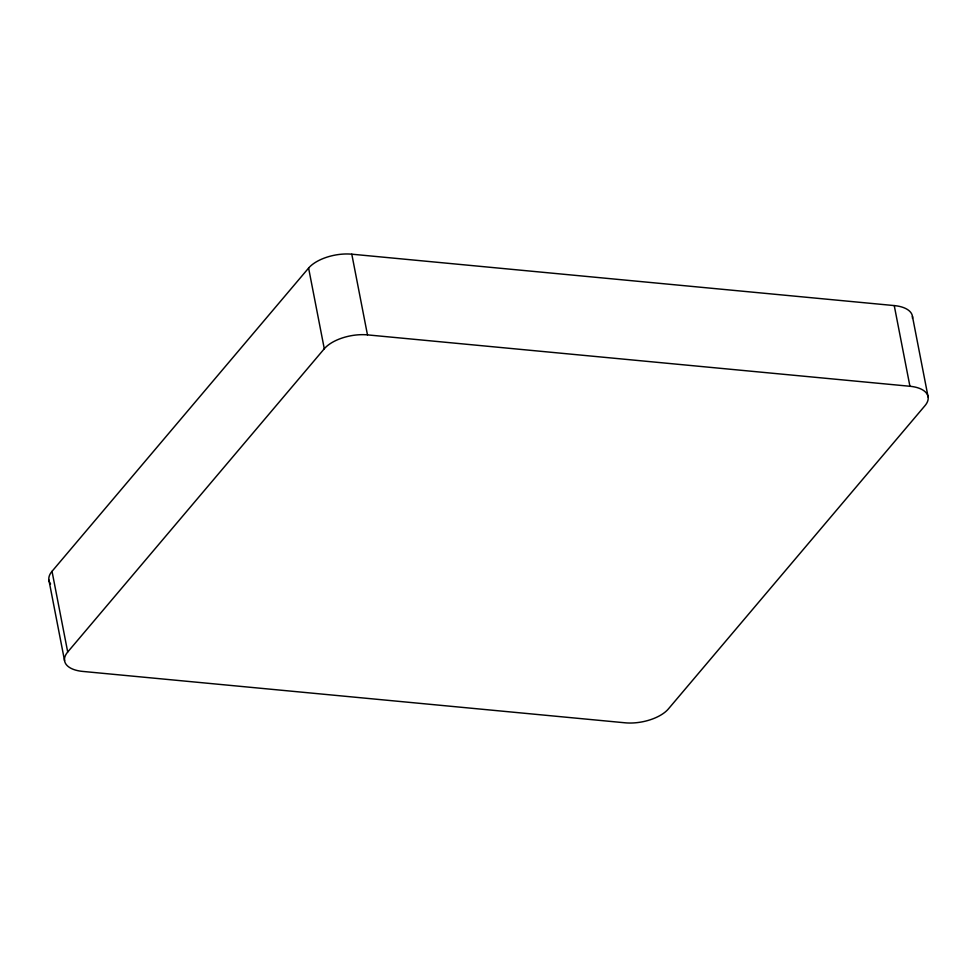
<?xml version="1.0" encoding="UTF-8"?>
<svg xmlns="http://www.w3.org/2000/svg" width="977" height="977" viewBox="0 0 977 977"><rect width="100%" height="100%" fill="white"/><g stroke="black" fill="none" stroke-linecap="round" stroke-linejoin="round"><path stroke-width="1.47" d="M50.596 583.904A32.815 15.962 -11 0 1 52.025 571.325L308.598 268.077A32.803 15.95 -11 0 1 351.793 254.191L894.248 305.581A32.815 15.962 -11 0 1 912.469 318.404M67.706 652.013L324.291 348.765A32.803 15.95 -11 0 1 367.474 334.879L909.929 386.269A32.815 15.962 -11 0 1 924.975 405.675L668.402 708.923A32.803 15.95 -11 0 1 625.207 722.809L82.752 671.419A32.815 15.962 -11 0 1 67.706 652.013L52.025 571.325M912.433 316.292L928.113 396.98M894.248 305.581L909.929 386.269M351.793 254.191L367.474 334.879M308.598 268.077L324.291 348.765M48.887 580.02L64.567 660.708"/></g></svg>
